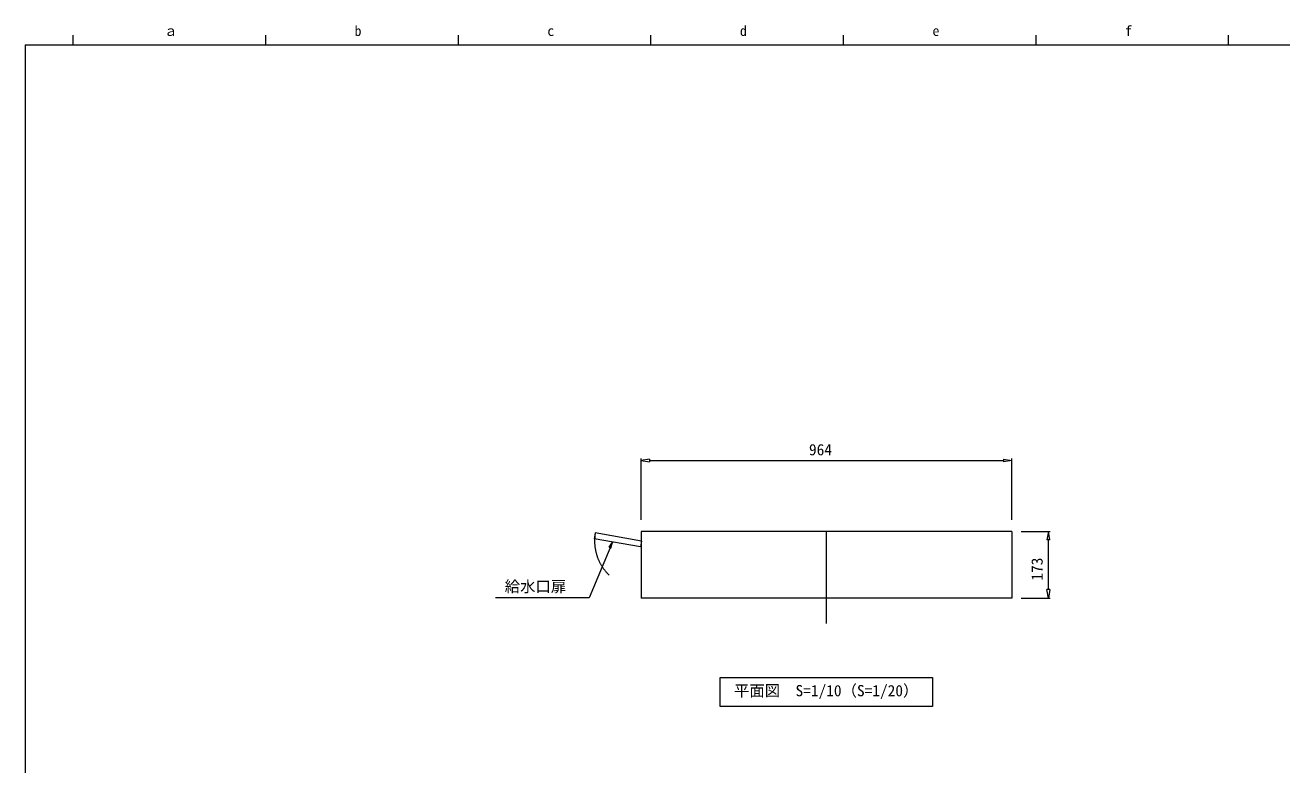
# Model space of a CAD drawing. Units: millimetres, scale not verified, with parts at other scales. Extents: x -3832 to 3834, y -2728 to 2729.
# Drawn here: x -3832 to -565, y 806 to 2729 of the extents above; entities that cross this region are included whole.
import ezdxf
from ezdxf.enums import TextEntityAlignment as Align

# ---------------------------------------------------------------- set-up
doc = ezdxf.new("R2010")
doc.units = ezdxf.units.MM
doc.header["$LTSCALE"] = 20
doc.linetypes.add('USER5', pattern=[24, 12, -5, 2, -5])
doc.linetypes.add('USER7', pattern=[25, 6, -5, 2, -5, 2, -5])
for name, color, linetype, lineweight in [('0-3_2-4', 7, 'Continuous', 18), ('0-4_2-5', 7, 'USER5', 9), ('0-5_2-7', 5, 'Continuous', 18), ('0-6_2-8', 6, 'Continuous', 18), ('F-5', 3, 'Continuous', 18), ('F-B', 7, 'Continuous', 18)]:
    doc.layers.add(name, color=color, linetype=linetype, lineweight=lineweight)
doc.layers.add('F-0', color=3, linetype='Continuous')
doc.styles.add('ＭＳ ゴシック', font='')
doc.styles.get('ＭＳ ゴシック').set_extended_font_data('MS Gothic')

msp = doc.modelspace()

# ---------------------------------------------------------------- linework, layer by layer
at = {"layer": '0-3_2-4'}
for p, q in [((-2349.79, 1408.98), (-2352.4, 1394.21)), ((-2229.65, 1387.79), (-2349.79, 1408.98)), ((-2230.65, 1412.79), (-2230.65, 1239.79)), ((-1266.65, 1412.79), (-2230.65, 1412.79)), ((-2232.25, 1373.02), (-2352.4, 1394.21)), ((-2229.65, 1387.79), (-2232.25, 1373.02))]:
    msp.add_line(p, q, dxfattribs=at)
msp.add_lwpolyline([(-1266.65, 1412.79), (-1266.65, 1239.79), (-2230.65, 1239.79)], dxfattribs=at)
at = {"layer": '0-4_2-5'}
msp.add_line((-1748.65, 1174.1), (-1748.65, 1502.57), dxfattribs=at)
at = {"layer": '0-5_2-7'}
for q in [(-2305.47, 1385.19), (-2308.98, 1369.58)]:
    msp.add_line((-2314.11, 1371.72), q, dxfattribs=at)
msp.add_lwpolyline([(-2308.98, 1369.58), (-2305.47, 1385.19), (-2365.94, 1240.48), (-2609.55, 1240.48)], dxfattribs=at)
at = {"layer": '0-6_2-8', "color": 5}
for p, q in [((-2230.65, 1443), (-2230.65, 1602.56)), ((-1266.65, 1443), (-1266.65, 1602.56)), ((-2208.65, 1597.56), (-1288.65, 1597.56)), ((-1242.44, 1412.79), (-1167.06, 1412.79)), ((-1172.06, 1261.79), (-1172.06, 1390.79)), ((-1242.44, 1239.79), (-1167.06, 1239.79))]:
    msp.add_line(p, q, dxfattribs=at)
at = {"layer": '0-6_2-8'}
for p, q in [((-2208.65, 1601.23), (-2230.65, 1597.56)), ((-2208.65, 1601.23), (-2208.65, 1593.89)), ((-1288.65, 1601.23), (-1266.65, 1597.56)), ((-1288.65, 1601.23), (-1288.65, 1593.89)), ((-2230.65, 1597.56), (-2208.65, 1593.89)), ((-1266.65, 1597.56), (-1288.65, 1593.89)), ((-1172.06, 1412.79), (-1175.72, 1390.79)), ((-1168.39, 1390.79), (-1172.06, 1412.79)), ((-1168.39, 1390.79), (-1175.72, 1390.79)), ((-1168.39, 1261.79), (-1175.72, 1261.79)), ((-1172.06, 1239.79), (-1175.72, 1261.79)), ((-1168.39, 1261.79), (-1172.06, 1239.79))]:
    msp.add_line(p, q, dxfattribs=at)
at = {"layer": '0-6_2-8', "color": 5, "linetype": 'USER7'}
msp.add_arc((-2229.65, 1387.79), 122, 170, 270, dxfattribs=at)
at = {"layer": 'F-5'}
for p, q in [((-2025.18, 1033.39), (-1473.53, 1033.39)), ((-2025.18, 958.06), (-2025.18, 1033.39)), ((-1473.53, 1033.39), (-1473.53, 958.06)), ((-1473.53, 958.06), (-2025.18, 958.06))]:
    msp.add_line(p, q, dxfattribs=at)
at = {"layer": 'F-B'}
for p, q in [((-3706.81, 2677.58), (-3706.81, 2702.61)), ((-3206.26, 2677.58), (-3206.26, 2702.61)), ((-2705.71, 2677.58), (-2705.71, 2702.61)), ((-2205.16, 2677.58), (-2205.16, 2702.61)), ((-1704.61, 2677.58), (-1704.61, 2702.61)), ((-1204.06, 2677.58), (-1204.06, 2702.61)), ((-703.51, 2677.58), (-703.51, 2702.61)), ((-3831.94, 2677.58), (3801.44, 2677.58))]:
    msp.add_line(p, q, dxfattribs=at)
msp.add_lwpolyline([(-3831.94, 2677.58), (-3831.94, -2728.36), (3801.44, -2728.36)], dxfattribs=at)

# ---------------------------------------------------------------- texts
at = {"layer": '0-5_2-7', "color": 7, "style": 'ＭＳ ゴシック'}
msp.add_text('給水口扉', height=29.33, dxfattribs=at).set_placement((-2585.3, 1246.58), align=Align.BOTTOM_LEFT)
at = {"layer": '0-6_2-8', "color": 7, "style": 'ＭＳ ゴシック'}
msp.add_text('964', height=29.33, dxfattribs=at).set_placement((-1794.34, 1602.1), align=Align.BOTTOM_LEFT)
msp.add_text('173', height=29.33, rotation=90, dxfattribs=at).set_placement((-1177.96, 1285.09), align=Align.BOTTOM_LEFT)
at = {"layer": 'F-0', "color": 7, "style": 'ＭＳ ゴシック'}
msp.add_text('平面図\u3000S=1/10（S=1/20）', height=29.33, dxfattribs=at).set_placement((-1989.36, 975.72), align=Align.BOTTOM_LEFT)
at = {"layer": 'F-B', "style": 'ＭＳ ゴシック'}
for s, p in [('ａ', (-3471.35, 2692.95)), ('c', (-2474.43, 2692.94)), ('d', (-1973.91, 2692.94)), ('e', (-1473.35, 2692.94)), ('f', (-972.65, 2692.94))]:
    msp.add_text(s, height=26.39, dxfattribs=at).set_placement(p, align=Align.BOTTOM_LEFT)
msp.add_text('b', height=26.39, rotation=0.001, dxfattribs=at).set_placement((-2975.53, 2692.94), align=Align.BOTTOM_LEFT)

doc.saveas('drawing.dxf')
